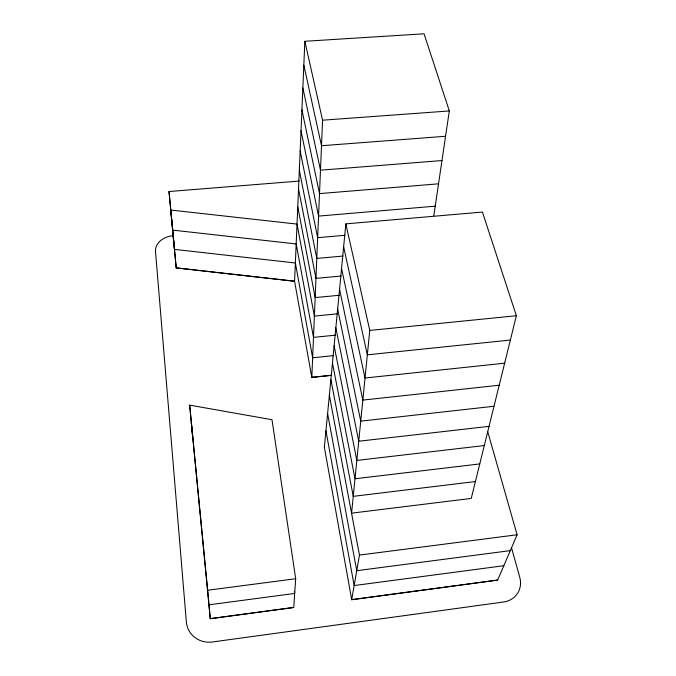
<?xml version="1.0" encoding="UTF-8"?>
<svg xmlns="http://www.w3.org/2000/svg" width="676" height="676" viewBox="0 0 676 676"><rect width="100%" height="100%" fill="white"/><g stroke="black" fill="none" stroke-linecap="round" stroke-linejoin="round"><path stroke-width="1.01" d="M433.815 215.669L449.32 110.949L424.055 33.8L304.851 41.287L294.584 281.292L311.822 377.394L331.739 375.29L311.83 377.335M311.822 377.394L322.57 120.201L304.851 41.287M191.308 422.576L210.27 618.701L293.747 607.487L295.682 578.732L271.997 419.72L189.686 405.135L192.863 439.324M324.362 447.309L345.842 223.866L482.427 212.061L516.371 315.734L471.248 498.415L351.579 513.168L369.764 330.429L345.842 223.866M487.683 431.55L517.106 534.775L497.654 580.101L351.697 599.705L359.463 555.072L329.356 395.392M210.27 618.658L293.747 607.445M351.706 599.654L497.68 580.05M209.002 604.8L294.694 593.443L294.381 591.356M503.831 565.711L354.156 585.56L325.95 430.789M210.27 618.701L207.667 590.241L295.682 578.732M510.304 550.627L356.742 570.696L327.606 413.526M359.463 555.072L517.106 534.775M475.414 481.54L353.252 496.345L330.877 379.574M479.766 463.93L355.001 478.777L332.457 363.071M484.303 445.552L356.827 460.424L334.113 345.833M489.044 426.353L358.736 441.234L335.845 327.818M494.004 406.259L360.73 421.148L337.662 308.957M499.201 385.227L362.826 400.099L339.555 289.201M504.651 363.181L365.023 378.019L341.549 268.49M510.363 340.036L367.33 354.824L343.636 246.732M333.606 355.618L312.642 357.781L295.37 262.998L174.493 249.385L172.718 231.124M369.764 330.429L516.371 315.734M335.524 335.161L313.495 337.375L296.181 243.968L172.684 230.11L170.901 211.715M337.493 313.808L314.382 316.131L297.034 224.094L170.808 210.059L169.008 191.536L299.206 181.058M339.284 295.277L315.16 297.575L297.77 206.848M341.118 276.036L315.962 278.377L298.538 188.934M343.002 256.06L316.79 258.426L299.333 170.327M344.946 235.29L317.661 237.682L300.161 150.968M435.217 206.172L318.565 216.1L301.023 130.823M438.53 183.821L319.503 193.615L301.918 109.833M441.977 160.542L320.483 170.183L302.856 87.956M445.568 136.273L321.497 145.729L303.837 65.133M322.57 120.201L449.32 110.949M176.225 267.865L294.584 281.233L176.233 267.924L174.467 249.731M511.512 547.754L519.734 577.177A23.736 20.905 33.7 0 1 503.459 602.029L212.526 641.972A24.218 22.866 -26.6 0 1 186.356 621.962L155.505 251.523A19.004 14.382 -4.3 0 1 173.107 235.696M324.37 447.25L351.697 599.705M189.686 405.135L207.667 590.241M169.008 191.536L174.476 249.799M170.808 210.059L176.233 267.924"/></g></svg>
